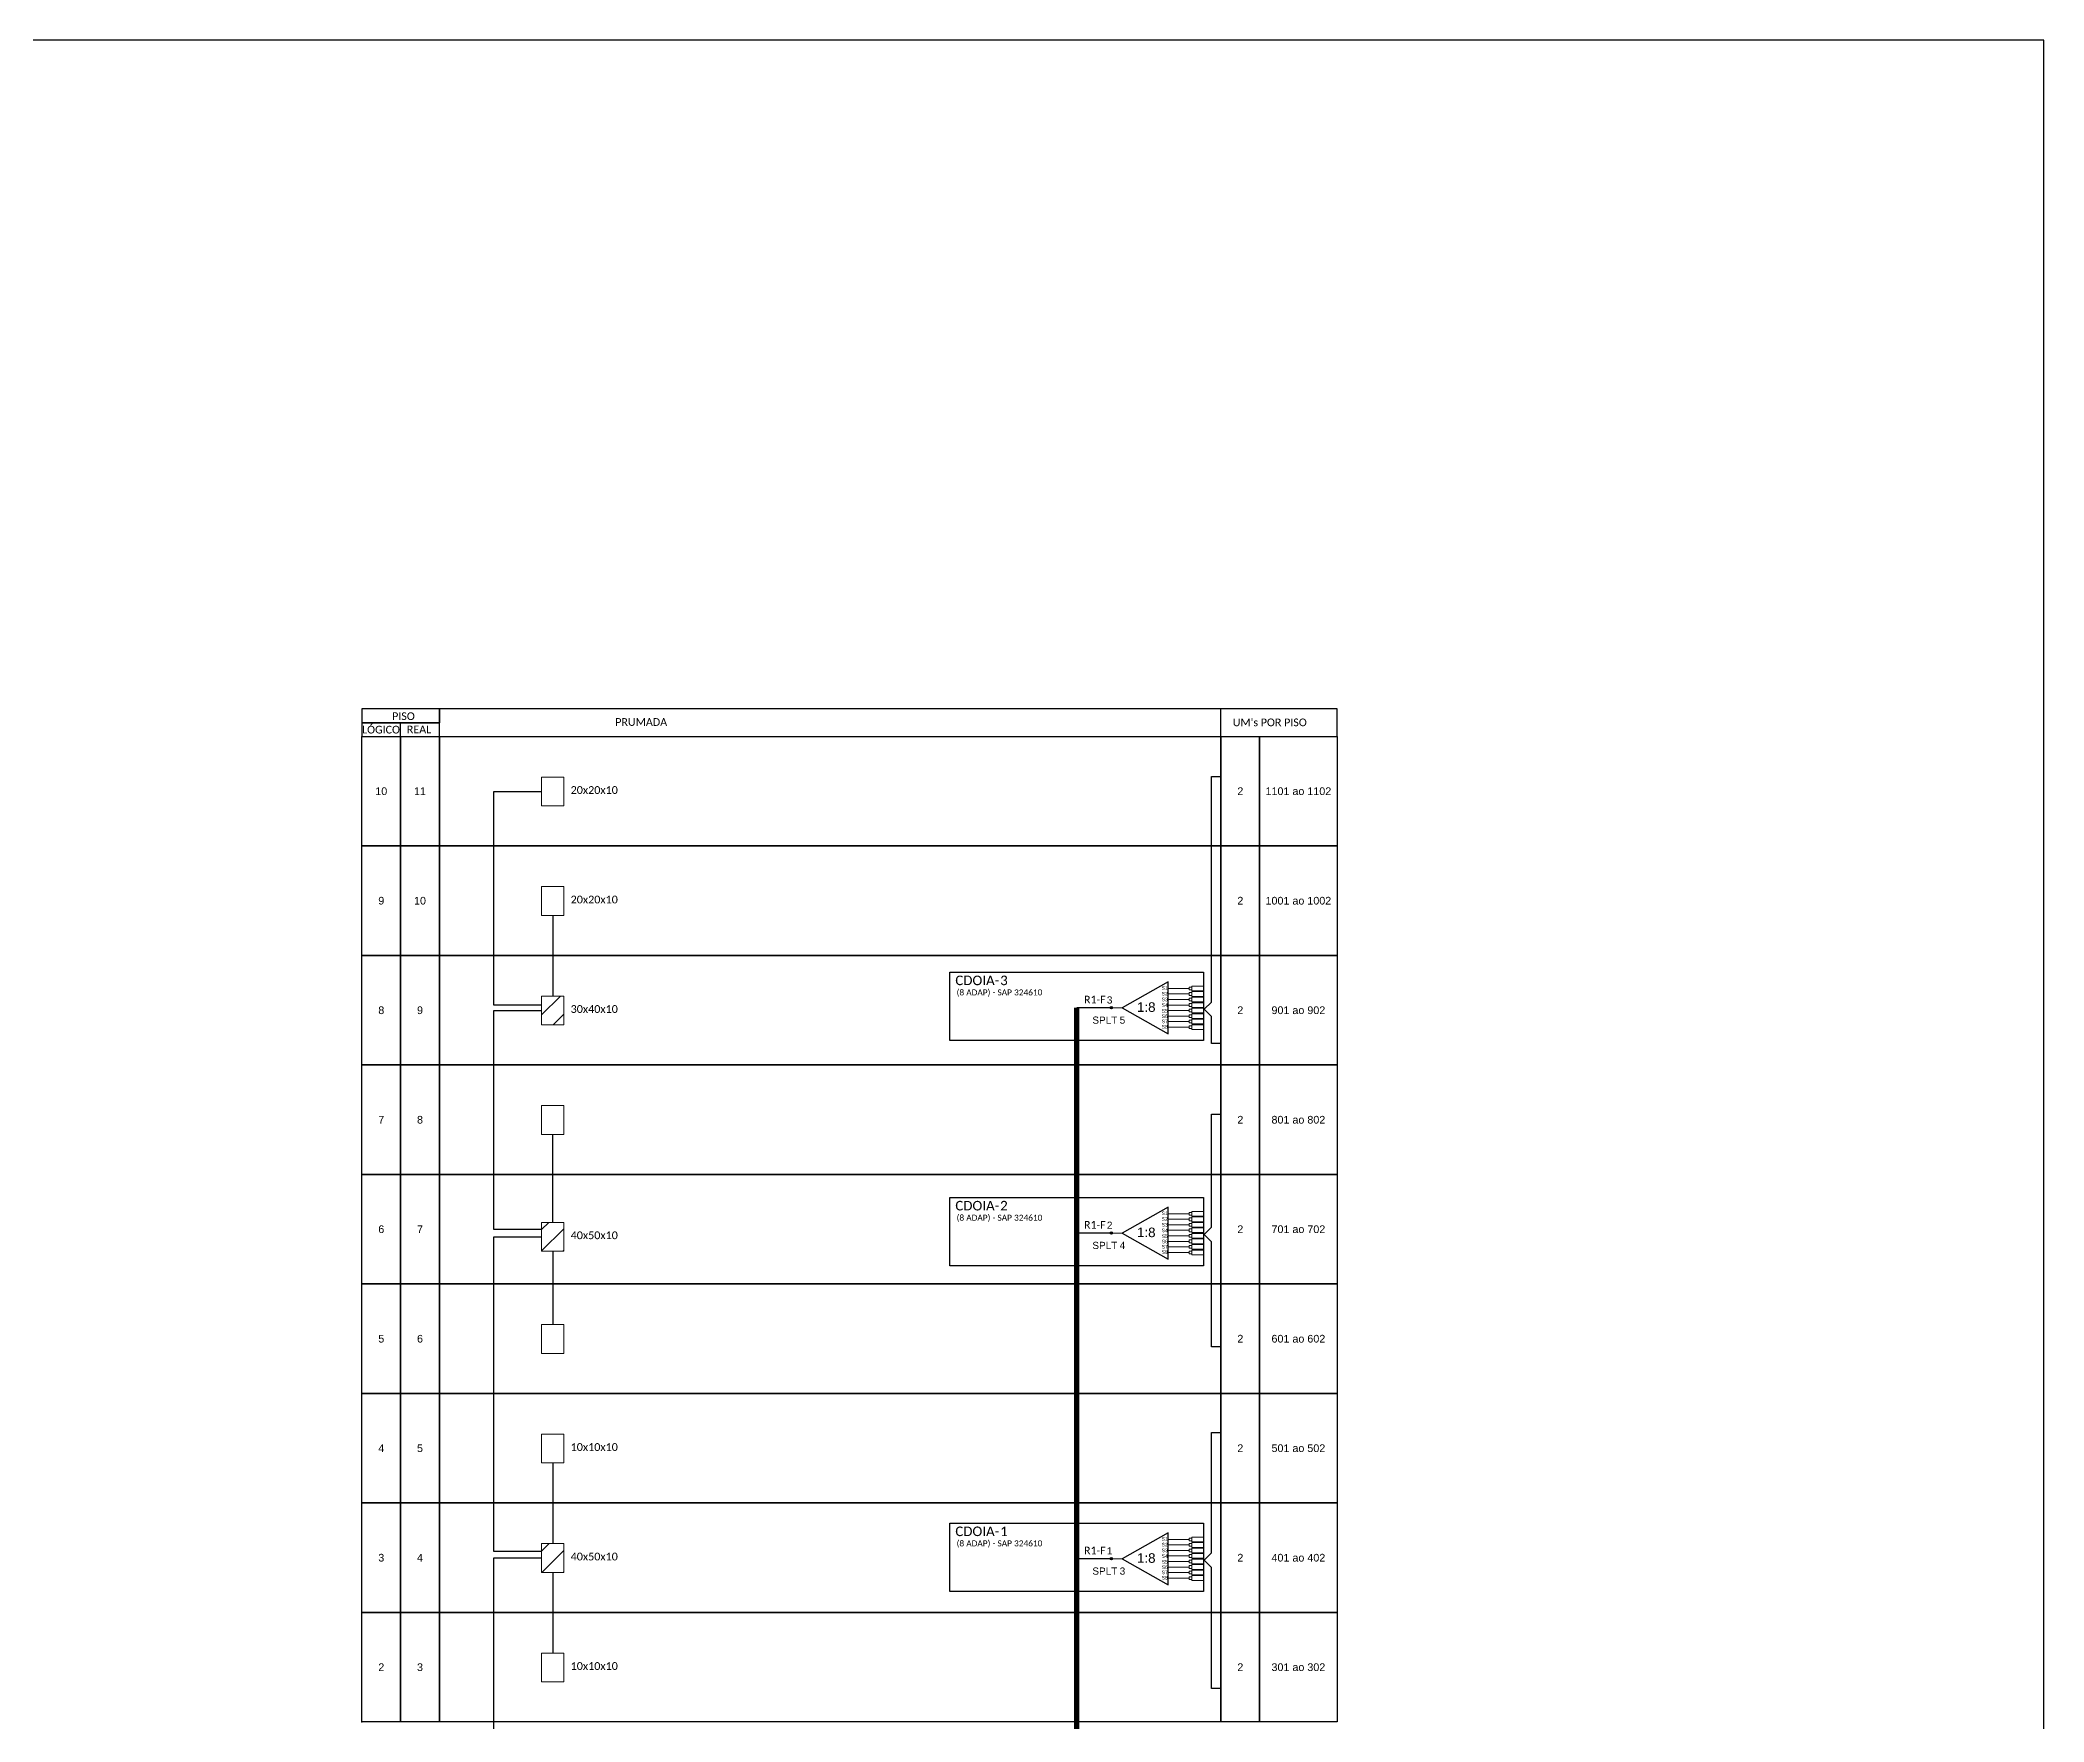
# Model space of a CAD drawing. Extents: x -89 to 749, y 705 to 1299.
# Drawn here: x 330 to 749.2, y 947 to 1299 of the extents above; entities that cross this region are included whole.
import ezdxf
from ezdxf.enums import TextEntityAlignment as Align

# ---------------------------------------------------------------- set-up
doc = ezdxf.new("R2010")
doc.units = 0
doc.styles.add('ARIAL', font='arial.ttf')
doc.styles.add('WMF-Calibri0', font='calibri.ttf')

# ---------------------------------------------------------------- blocks, each defined once
blk = doc.blocks.new('SPLT_1-8_SC-APC')
at = {"color": 1}
blk.add_lwpolyline([(-7.37, -2.1), (-17.04, -7.55), (-7.37, -13), (-7.37, -2.1)], dxfattribs=at)
at = {"color": 3, "lineweight": 0}
for points in [[(-2.99, -3.51), (-7.37, -3.51)], [(-2.41, -3.02), (-2.41, -4)], [(-2.41, -3.02), (0, -3.02)], [(-2.41, -4), (0, -4)], [(-2.41, -4.17), (-2.41, -5.16)], [(-2.41, -4.17), (0, -4.17)], [(-7.37, -4.66), (-2.99, -4.66)], [(-7.37, -5.82), (-2.99, -5.82)], [(-7.37, -6.97), (-2.99, -6.97)], [(-7.37, -8.12), (-2.99, -8.12)], [(-2.41, -5.16), (0, -5.16)], [(-2.41, -5.32), (-2.41, -6.31)], [(-2.41, -5.32), (0, -5.32)], [(-2.41, -6.31), (0, -6.31)], [(-2.41, -6.48), (-2.41, -7.46)], [(-2.41, -6.48), (0, -6.48)], [(-2.41, -7.46), (0, -7.46)], [(-2.41, -7.63), (-2.41, -8.62)], [(-2.41, -7.63), (0, -7.63)], [(-7.37, -9.28), (-2.99, -9.28)], [(-7.37, -10.43), (-2.99, -10.43)], [(-7.37, -11.58), (-2.99, -11.58)], [(-2.41, -8.62), (0, -8.62)], [(-2.41, -8.78), (-2.41, -9.77)], [(-2.41, -8.78), (0, -8.78)], [(-2.41, -9.77), (0, -9.77)], [(-2.41, -9.94), (-2.41, -10.92)], [(-2.41, -9.94), (0, -9.94)], [(-2.41, -10.92), (0, -10.92)], [(-2.41, -11.09), (-2.41, -12.08)], [(-2.41, -11.09), (0, -11.09)], [(-2.41, -12.08), (0, -12.08)]]:
    blk.add_lwpolyline(points, dxfattribs=at)
for points in [[(-2.99, -3.22), (-2.41, -3.22), (-2.41, -3.8), (-2.99, -3.8)], [(-2.99, -4.38), (-2.41, -4.38), (-2.41, -4.95), (-2.99, -4.95)], [(-2.99, -5.53), (-2.41, -5.53), (-2.41, -6.1), (-2.99, -6.1)], [(-2.99, -6.68), (-2.41, -6.68), (-2.41, -7.26), (-2.99, -7.26)], [(-2.99, -7.84), (-2.41, -7.84), (-2.41, -8.41), (-2.99, -8.41)], [(-2.99, -8.99), (-2.41, -8.99), (-2.41, -9.56), (-2.99, -9.56)], [(-2.99, -10.14), (-2.41, -10.14), (-2.41, -10.72), (-2.99, -10.72)], [(-2.99, -11.3), (-2.41, -11.3), (-2.41, -11.87), (-2.99, -11.87)]]:
    blk.add_lwpolyline(points, close=True, dxfattribs=at)
at = {"color": 1, "lineweight": 0}
blk.add_lwpolyline([(-17.04, -7.55), (-19.26, -7.55)], dxfattribs=at)
at = {"color": 1, "style": 'ARIAL'}
for s, height, p in [('S1', 0.75, (-8.74, -3.78)), ('1:8', 2, (-13.91, -8.4)), ('S2', 0.75, (-8.74, -4.97)), ('S3', 0.75, (-8.74, -6.18)), ('S4', 0.75, (-8.74, -7.36)), ('S5', 0.75, (-8.74, -8.57)), ('S6', 0.75, (-8.74, -9.69)), ('S7', 0.75, (-8.74, -10.78)), ('S8', 0.75, (-8.74, -11.9))]:
    blk.add_text(s, height=height, dxfattribs=at).set_placement(p)

msp = doc.modelspace()

# ---------------------------------------------------------------- hatches: boundary and pattern name
h = msp.add_hatch()
h.set_pattern_fill('ANSI31', color=1, style=0)
h.paths.add_polyline_path([(439.55, 1098.9), (434.91, 1098.9), (434.91, 1092.86), (439.55, 1092.86)])
h.paths.add_polyline_path([(439.55, 1051.54), (434.91, 1051.54), (434.91, 1045.5), (439.55, 1045.5)])
h.paths.add_polyline_path([(439.55, 984.29), (434.91, 984.29), (434.91, 978.26), (439.55, 978.26)])
h = msp.add_hatch(color=3)
h.dxf.hatch_style = 1
edge = h.paths.add_edge_path()
edge.add_arc((554.13, 1096.46), 0.256, 0, 360)
h = msp.add_hatch(color=3)
h.dxf.hatch_style = 1
edge = h.paths.add_edge_path()
edge.add_arc((554.13, 1049.3), 0.256, 0, 360)
h = msp.add_hatch(color=3)
h.dxf.hatch_style = 1
edge = h.paths.add_edge_path()
edge.add_arc((554.13, 981.13), 0.256, 0, 360)

# ---------------------------------------------------------------- linework, layer by layer
for points in [[(-89.32, 705.02), (749.25, 705.02), (749.25, 1299.02), (-89.32, 1299.02), (-89.32, 705.02)], [(413.51, 1153.25), (601.37, 1153.25), (601.37, 1159), (413.51, 1159), (413.51, 1159), (413.51, 1156.12)], [(577.05, 1153.25), (577.05, 1159)], [(405.41, 1153.25), (405.41, 1156.12)]]:
    msp.add_lwpolyline(points)
for points in [[(397.31, 1156.12), (413.51, 1156.12), (413.51, 1159), (397.31, 1159)], [(397.31, 1153.25), (413.51, 1153.25), (413.51, 1156.12), (397.31, 1156.12)]]:
    msp.add_lwpolyline(points, close=True)
at = {"color": 7}
for points in [[(397.31, 1153.25), (405.41, 1153.25), (405.41, 1130.33), (397.31, 1130.33)], [(405.41, 1153.25), (413.51, 1153.25), (413.51, 1130.33), (405.41, 1130.33)], [(413.51, 1153.25), (577.05, 1153.25), (577.05, 1130.33), (413.51, 1130.33)], [(577.05, 1153.25), (585.15, 1153.25), (585.15, 1130.33), (577.05, 1130.33)], [(585.15, 1153.25), (601.35, 1153.25), (601.35, 1130.33), (585.15, 1130.33)], [(397.31, 1130.33), (405.41, 1130.33), (405.41, 1107.4), (397.31, 1107.4)], [(405.41, 1130.33), (413.51, 1130.33), (413.51, 1107.4), (405.41, 1107.4)], [(413.51, 1130.33), (577.05, 1130.33), (577.05, 1107.4), (413.51, 1107.4)], [(577.05, 1130.33), (585.15, 1130.33), (585.15, 1107.4), (577.05, 1107.4)], [(585.15, 1130.33), (601.35, 1130.33), (601.35, 1107.4), (585.15, 1107.4)], [(397.31, 1107.4), (405.41, 1107.4), (405.41, 1084.48), (397.31, 1084.48)], [(405.41, 1107.4), (413.51, 1107.4), (413.51, 1084.48), (405.41, 1084.48)], [(413.51, 1107.4), (577.05, 1107.4), (577.05, 1084.48), (413.51, 1084.48)], [(577.05, 1107.4), (585.15, 1107.4), (585.15, 1084.48), (577.05, 1084.48)], [(585.15, 1107.4), (601.35, 1107.4), (601.35, 1084.48), (585.15, 1084.48)], [(397.31, 1084.48), (405.41, 1084.48), (405.41, 1061.56), (397.31, 1061.56)], [(405.41, 1084.48), (413.51, 1084.48), (413.51, 1061.56), (405.41, 1061.56)], [(413.51, 1084.48), (577.05, 1084.48), (577.05, 1061.56), (413.51, 1061.56)], [(577.05, 1084.48), (585.15, 1084.48), (585.15, 1061.56), (577.05, 1061.56)], [(585.15, 1084.48), (601.35, 1084.48), (601.35, 1061.56), (585.15, 1061.56)], [(397.31, 1061.56), (405.41, 1061.56), (405.41, 1038.64), (397.31, 1038.64)], [(405.41, 1061.56), (413.51, 1061.56), (413.51, 1038.64), (405.41, 1038.64)], [(413.51, 1061.56), (577.05, 1061.56), (577.05, 1038.64), (413.51, 1038.64)], [(577.05, 1061.56), (585.15, 1061.56), (585.15, 1038.64), (577.05, 1038.64)], [(585.15, 1061.56), (601.35, 1061.56), (601.35, 1038.64), (585.15, 1038.64)], [(397.31, 1038.64), (405.41, 1038.64), (405.41, 1015.72), (397.31, 1015.72)], [(405.41, 1038.64), (413.51, 1038.64), (413.51, 1015.72), (405.41, 1015.72)], [(413.51, 1038.64), (577.05, 1038.64), (577.05, 1015.72), (413.51, 1015.72)], [(577.05, 1038.64), (585.15, 1038.64), (585.15, 1015.72), (577.05, 1015.72)], [(585.15, 1038.64), (601.35, 1038.64), (601.35, 1015.72), (585.15, 1015.72)], [(397.31, 1015.72), (405.41, 1015.72), (405.41, 992.8), (397.31, 992.8)], [(405.41, 1015.72), (413.51, 1015.72), (413.51, 992.8), (405.41, 992.8)], [(413.51, 1015.72), (577.05, 1015.72), (577.05, 992.8), (413.51, 992.8)], [(577.05, 1015.72), (585.15, 1015.72), (585.15, 992.8), (577.05, 992.8)], [(585.15, 1015.72), (601.35, 1015.72), (601.35, 992.8), (585.15, 992.8)], [(397.31, 992.8), (405.41, 992.8), (405.41, 969.88), (397.31, 969.88)], [(405.41, 992.8), (413.51, 992.8), (413.51, 969.88), (405.41, 969.88)], [(413.51, 992.8), (577.05, 992.8), (577.05, 969.88), (413.51, 969.88)], [(577.05, 992.8), (585.15, 992.8), (585.15, 969.88), (577.05, 969.88)], [(585.15, 992.8), (601.35, 992.8), (601.35, 969.88), (585.15, 969.88)], [(397.31, 969.88), (405.41, 969.88), (405.41, 946.96), (397.31, 946.96)], [(405.41, 969.88), (413.51, 969.88), (413.51, 946.96), (405.41, 946.96)], [(413.51, 969.88), (577.05, 969.88), (577.05, 946.96), (413.51, 946.96)], [(577.05, 969.88), (585.15, 969.88), (585.15, 946.96), (577.05, 946.96)], [(585.15, 969.88), (601.35, 969.88), (601.35, 946.96), (585.15, 946.96)]]:
    msp.add_lwpolyline(points, close=True, dxfattribs=at)
at = {"color": 0, "lineweight": 0}
for points in [[(434.91, 1144.74), (439.55, 1144.74), (439.55, 1138.7), (434.91, 1138.7)], [(434.91, 1121.82), (439.55, 1121.82), (439.55, 1115.78), (434.91, 1115.78)], [(434.91, 1075.98), (439.55, 1075.98), (439.55, 1069.94), (434.91, 1069.94)], [(434.91, 1030.13), (439.55, 1030.13), (439.55, 1024.1), (434.91, 1024.1)], [(434.91, 1007.21), (439.55, 1007.21), (439.55, 1001.18), (434.91, 1001.18)], [(434.91, 961.37), (439.55, 961.37), (439.55, 955.34), (434.91, 955.34)]]:
    msp.add_lwpolyline(points, close=True, dxfattribs=at)
at = {"color": 3}
for points in [[(577.05, 1088.98), (575.1, 1088.98), (575.1, 1094.65), (573.54, 1096.15), (575.1, 1097.66), (575.1, 1144.9), (577.05, 1144.9)], [(434.91, 1097.01), (424.88, 1097.01), (424.88, 1141.72), (434.91, 1141.72)], [(437.23, 1115.78), (437.23, 1098.9)], [(434.91, 1050.05), (424.88, 1050.05), (424.88, 1095.88), (434.91, 1095.88)], [(577.05, 1025.45), (575.1, 1025.45), (575.1, 1047.49), (573.54, 1049), (575.1, 1050.5), (575.1, 1074.17), (577.05, 1074.17)], [(437.23, 1051.54), (437.23, 1069.94)], [(434.91, 982.62), (424.88, 982.62), (424.88, 1048.52), (434.91, 1048.52)], [(437.23, 1045.5), (437.23, 1030.13)], [(577.05, 953.99), (575.1, 953.99), (575.1, 979.32), (573.54, 980.83), (575.1, 982.33), (575.1, 1007.53), (577.05, 1007.53)], [(437.23, 1001.18), (437.23, 984.29)], [(431.7, 901.25), (424.88, 901.25), (424.88, 981.28), (434.91, 981.28)], [(437.23, 978.26), (437.23, 961.37)]]:
    msp.add_lwpolyline(points, dxfattribs=at)
at = {"color": 1}
for points in [[(520.29, 1103.91), (573.42, 1103.91), (573.42, 1089.59), (520.29, 1089.59)], [(520.29, 1056.75), (573.42, 1056.75), (573.42, 1042.43), (520.29, 1042.43)], [(520.29, 988.58), (573.42, 988.58), (573.42, 974.26), (520.29, 974.26)]]:
    msp.add_lwpolyline(points, close=True, dxfattribs=at)
at = {"color": 1, "lineweight": 0}
for points in [[(434.91, 1098.9), (439.55, 1098.9), (439.55, 1092.86), (434.91, 1092.86)], [(434.91, 1051.54), (439.55, 1051.54), (439.55, 1045.5), (434.91, 1045.5)], [(434.91, 984.29), (439.55, 984.29), (439.55, 978.26), (434.91, 978.26)]]:
    msp.add_lwpolyline(points, close=True, dxfattribs=at)
at = {"color": 5, "const_width": 1.1}
msp.add_lwpolyline([(546.87, 1096.46), (546.87, 930.99), (546.87, 919.15), (548.22, 919.15), (548.22, 913.85)], dxfattribs=at)
at = {"color": 5}
for points in [[(554.13, 1096.46), (546.87, 1096.46)], [(554.13, 1049.3), (546.87, 1049.3)], [(554.13, 981.13), (546.87, 981.13)]]:
    msp.add_lwpolyline(points, dxfattribs=at)
at = {"color": 3}
for centre in [(554.13, 1096.46), (554.13, 1049.3), (554.13, 981.13)]:
    msp.add_circle(centre, 0.256, dxfattribs=at)
at = {"color": 7}
for p in [(397.31, 1130.33), (397.31, 1107.4), (397.31, 1084.48), (397.31, 1061.56), (397.31, 1038.64), (397.31, 1015.72), (397.31, 992.8), (397.31, 969.88), (397.31, 946.96)]:
    msp.add_point(p, dxfattribs=at)

# ---------------------------------------------------------------- block references
at = {"color": 3}
for p in [(573.39, 1104), (573.39, 1056.84), (573.39, 988.67)]:
    msp.add_blockref('SPLT_1-8_SC-APC', p, dxfattribs=at)

# ---------------------------------------------------------------- texts
at = {"style": 'WMF-Calibri0'}
for s, height, p in [('     PISO', 1.61, (400.79, 1156.69)), ('  LÓGICO', 1.61, (396.2, 1153.87)), ('    REAL', 1.61, (404.44, 1153.91)), ('PRUMADA', 1.61, (450.31, 1155.47)), ("UM's POR PISO", 1.61, (579.52, 1155.39)), ('20x20x10', 1.622, (440.98, 1141.22)), ('20x20x10', 1.622, (440.98, 1118.3)), ('10x10x10', 1.622, (440.98, 1003.69)), ('10x10x10', 1.622, (440.98, 957.85))]:
    msp.add_text(s, height=height, dxfattribs=at).set_placement(p)
at = {"color": 7, "style": 'ARIAL'}
for s, p in [('10', (401.36, 1141.79)), ('11', (409.46, 1141.79)), ('2', (581.1, 1141.79)), ('1101 ao 1102', (593.25, 1141.79)), ('9', (401.36, 1118.87)), ('10', (409.46, 1118.87)), ('2', (581.1, 1118.87)), ('1001 ao 1002', (593.25, 1118.87)), ('8', (401.36, 1095.94)), ('9', (409.46, 1095.94)), ('2', (581.1, 1095.94)), ('901 ao 902', (593.25, 1095.94)), ('7', (401.36, 1073.02)), ('8', (409.46, 1073.02)), ('2', (581.1, 1073.02)), ('801 ao 802', (593.25, 1073.02)), ('6', (401.36, 1050.1)), ('7', (409.46, 1050.1)), ('2', (581.1, 1050.1)), ('701 ao 702', (593.25, 1050.1)), ('5', (401.36, 1027.18)), ('6', (409.46, 1027.18)), ('2', (581.1, 1027.18)), ('601 ao 602', (593.25, 1027.18)), ('4', (401.36, 1004.26)), ('5', (409.46, 1004.26)), ('2', (581.1, 1004.26)), ('501 ao 502', (593.25, 1004.26)), ('3', (401.36, 981.34)), ('4', (409.46, 981.34)), ('2', (581.1, 981.34)), ('401 ao 402', (593.25, 981.34)), ('2', (401.36, 958.42)), ('3', (409.46, 958.42)), ('2', (581.1, 958.42)), ('301 ao 302', (593.25, 958.42))]:
    msp.add_text(s, height=1.61, dxfattribs=at).set_placement(p, align=Align.MIDDLE_CENTER)
at = {"color": 1, "style": 'WMF-Calibri0'}
for s, height, p in [('CDOIA-', 2, (521.47, 1101.19)), ('3', 2, (530.85, 1101.19)), ('30x40x10', 1.622, (440.98, 1095.38)), ('CDOIA-', 2, (521.47, 1054.03)), ('2', 2, (530.85, 1054.03)), ('40x50x10', 1.622, (440.98, 1048.02)), ('CDOIA-', 2, (521.47, 985.86)), ('1', 2, (530.85, 985.86)), ('40x50x10', 1.622, (440.98, 980.77))]:
    msp.add_text(s, height=height, dxfattribs=at).set_placement(p)
for p in [(530.71, 1099.04), (530.71, 1051.88), (530.71, 983.71)]:
    msp.add_text('(8 ADAP) - SAP 324610', height=1.25, dxfattribs=at).set_placement(p, align=Align.CENTER)
at = {"color": 5, "style": 'WMF-Calibri0'}
for p in [(548.39, 1097.38), (548.39, 1050.22), (548.39, 982.05)]:
    msp.add_text('R1-F', height=1.6, dxfattribs=at).set_placement(p)
at = {"color": 5, "style": 'ARIAL'}
for s, p in [('3', (553.76, 1097.34)), ('2', (553.76, 1050.19)), ('1', (553.76, 982.02))]:
    msp.add_text(s, height=1.5, dxfattribs=at).set_placement(p, align=Align.CENTER)
at = {"color": 7, "style": 'ARIAL'}
for s, p in [('SPLT', (552.76, 1093.12)), ('5', (556.44, 1093.12)), ('SPLT', (552.76, 1045.96)), ('4', (556.44, 1045.96)), ('SPLT', (552.76, 977.79)), ('3', (556.44, 977.79))]:
    msp.add_text(s, height=1.5, dxfattribs=at).set_placement(p, align=Align.CENTER)

doc.saveas('drawing.dxf')
